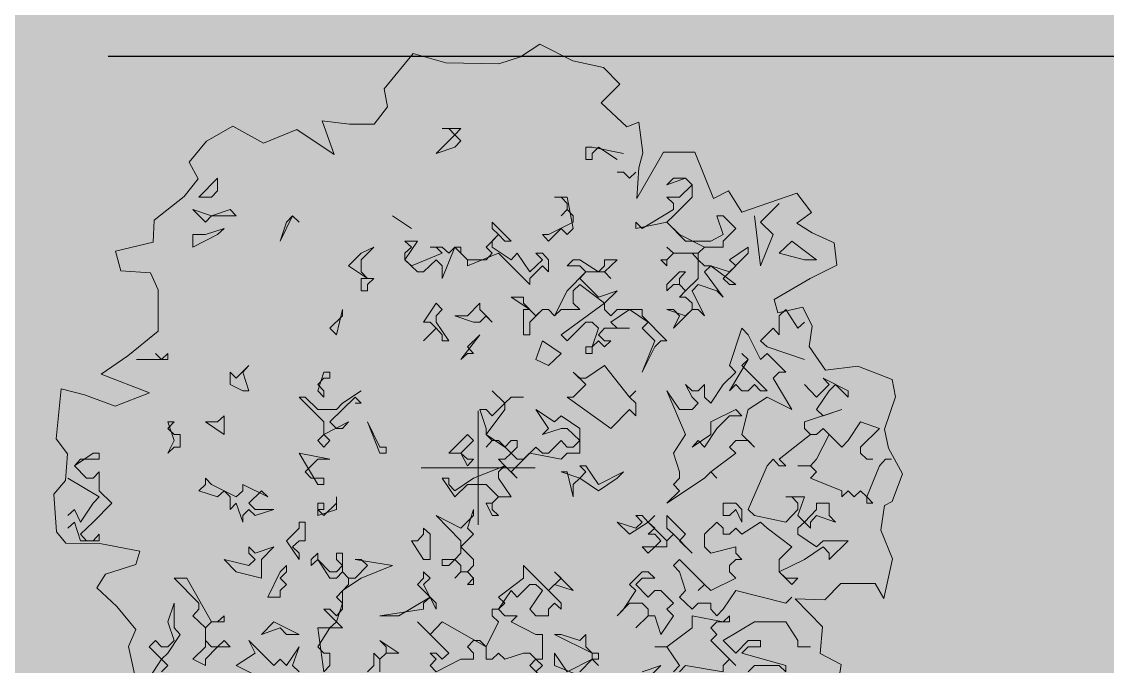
# Model space of a CAD drawing. Header units: millimetres. Extents: x 3866 to 35600, y -8896 to 9491.
# Drawn here: x 33085.051 to 33087.704, y -6654.666 to -6653.092 of the extents above; entities that cross this region are included whole.
import ezdxf

# ---------------------------------------------------------------- set-up
doc = ezdxf.new("R2010")
doc.units = ezdxf.units.MM
doc.linetypes.add('ACAD_ISO02W100', pattern=[15, 12, -3])
for name, color, linetype in [('благоустрый', 7, 'Continuous'), ('ВДМ', 7, 'Continuous'), ('КУЩІ', 108, 'Continuous')]:
    doc.layers.add(name, color=color, linetype=linetype)
doc.layers.add('Интерьер - Мебель_Ном_пера__4', color=7, linetype='Continuous', lineweight=20, true_color=0x029e21)

# ---------------------------------------------------------------- blocks, each defined once
blk = doc.blocks.new('Дерево лиственное 02 11_24')
at = {"layer": 'Интерьер - Мебель_Ном_пера__4', "linetype": 'Continuous'}
for p, q in [((792, 7677), (1152, 7917)), ((1152, 7917), (1771, 7603)), ((-1757, 7082), (-1218, 7742)), ((-1218, 7742), (-606, 7566)), ((-606, 7566), (385, 7545)), ((385, 7545), (792, 7677)), ((1771, 7603), (2344, 7476)), ((2344, 7476), (2648, 7169)), ((2648, 7169), (2296, 6819)), ((-1697, 6741), (-1757, 7082)), ((-1946, 6421), (-1697, 6741)), ((2296, 6819), (2782, 6373)), ((-5080, 6100), (-4587, 6385)), ((-4587, 6385), (-4012, 6065)), ((-4012, 6065), (-3393, 6317)), ((-3393, 6317), (-2694, 5851)), ((-2694, 5851), (-2918, 6485)), ((-2918, 6485), (-2409, 6421)), ((-2409, 6421), (-1946, 6421)), ((-322, 6337), (-672, 6337)), ((-672, 6337), (-550, 6337)), ((-550, 6337), (-436, 6223)), ((-436, 6223), (-322, 6337)), ((2782, 6373), (3004, 6456)), ((3004, 6456), (3075, 5887)), ((-5401, 5709), (-5080, 6100)), ((-436, 6223), (-786, 5873)), ((-322, 6109), (-436, 6223)), ((-436, 5987), (-322, 6109)), ((-786, 5873), (-436, 5987)), ((2128, 5987), (2014, 5987)), ((2014, 5987), (2014, 5759)), ((2714, 5873), (2128, 5987)), ((2128, 5873), (2250, 5987)), ((2250, 5987), (2600, 5759)), ((2968, 5032), (3467, 5899)), ((3075, 5887), (3004, 5602)), ((3467, 5899), (4052, 5899)), ((4052, 5899), (4398, 5034)), ((-5236, 5397), (-5401, 5709)), ((2014, 5759), (2128, 5759)), ((2128, 5759), (2128, 5873)), ((2714, 5523), (2600, 5523)), ((2828, 5409), (2714, 5523)), ((2950, 5523), (2828, 5409)), ((3004, 5602), (2968, 5032)), ((-5495, 5071), (-5236, 5397)), ((-4872, 5409), (-5222, 5059)), ((-4872, 5173), (-4872, 5409)), ((3650, 5409), (3528, 5287)), ((3528, 5287), (3878, 5409)), ((3878, 5409), (3650, 5409)), ((4000, 5287), (3764, 5059)), ((4000, 5287), (3878, 5409)), ((3878, 5409), (4000, 5287)), ((4000, 5059), (4000, 5287)), ((-4986, 5059), (-4872, 5173)), ((4398, 5034), (4678, 5174)), ((4678, 5174), (4931, 4775)), ((4931, 4775), (5958, 5130)), ((5958, 5130), (6229, 4771)), ((-6057, 4624), (-5495, 5071)), ((-5222, 5059), (-4986, 5059)), ((1664, 5059), (1428, 5059)), ((1428, 5059), (1550, 5059)), ((1550, 5059), (1664, 4937)), ((1778, 4473), (1664, 5059)), ((1664, 4937), (1664, 4823)), ((3764, 5059), (3528, 5059)), ((3528, 5059), (3650, 4937)), ((3650, 4709), (4000, 5059)), ((3650, 4937), (3650, 4823)), ((5278, 4587), (5628, 4937)), ((-4986, 4709), (-5336, 4823)), ((-5336, 4823), (-5100, 4587)), ((-5100, 4587), (-4986, 4709)), ((-4636, 4823), (-4986, 4709)), ((-4986, 4709), (-4522, 4709)), ((-4522, 4709), (-4636, 4823)), ((-3472, 4709), (-3700, 4237)), ((-3586, 4587), (-3472, 4709)), ((-3472, 4709), (-3350, 4587)), ((-3350, 4587), (-3472, 4709)), ((-1600, 4709), (-1250, 4473)), ((-1250, 4473), (-1600, 4709)), ((1664, 4823), (1550, 4709)), ((1550, 4709), (1664, 4823)), ((1664, 4823), (1778, 4709)), ((1778, 4709), (1778, 4587)), ((3650, 4823), (3064, 4473)), ((3528, 4587), (3650, 4709)), ((4578, 4709), (4464, 4709)), ((4464, 4709), (4578, 4359)), ((4814, 4473), (4578, 4709)), ((5164, 4709), (5278, 3773)), ((6229, 4771), (5960, 4569)), ((-6077, 4213), (-6057, 4624)), ((-4750, 4473), (-5100, 4359)), ((-4872, 4359), (-4750, 4473)), ((-3700, 4237), (-3586, 4587)), ((614, 4237), (264, 4587)), ((264, 4587), (264, 4473)), ((264, 4473), (378, 4359)), ((1778, 4587), (1314, 4359)), ((1314, 4237), (1550, 4473)), ((1550, 4473), (1664, 4359)), ((1664, 4359), (1778, 4473)), ((3064, 4473), (2950, 4587)), ((2950, 4587), (2950, 4473)), ((2950, 4473), (3528, 4587)), ((3878, 4237), (3528, 4587)), ((3528, 4587), (3764, 4359)), ((4578, 4237), (4814, 4473)), ((5514, 4359), (5278, 4587)), ((5960, 4569), (6245, 4391)), ((-5100, 4359), (-5336, 4359)), ((-5336, 4359), (-5336, 4123)), ((-5336, 4123), (-4872, 4359)), ((378, 4359), (150, 4123)), ((264, 4237), (378, 4359)), ((378, 4359), (500, 4237)), ((1314, 4359), (1200, 4359)), ((1200, 4359), (1314, 4237)), ((3764, 4359), (4228, 4123)), ((4578, 4359), (4350, 4237)), ((5278, 3773), (5514, 4359)), ((6245, 4391), (6657, 4204)), ((-6783, 4046), (-6077, 4213)), ((-2186, 3887), (-1950, 4123)), ((-1950, 4123), (-2186, 4009)), ((-1372, 3887), (-1136, 4237)), ((-1136, 4237), (-1372, 4237)), ((-1372, 4237), (-1250, 4123)), ((-1250, 4123), (-1372, 4009)), ((-672, 4123), (-900, 4123)), ((-900, 4123), (-786, 4123)), ((-786, 4123), (-672, 4009)), ((-550, 4009), (-672, 4123)), ((-672, 3537), (-436, 4123)), ((-436, 4123), (-550, 4009)), ((-322, 4123), (-436, 4123)), ((-436, 4123), (-200, 3887)), ((-322, 4009), (-322, 4123)), ((150, 4123), (264, 4009)), ((264, 4123), (264, 4237)), ((614, 3887), (264, 4123)), ((500, 4237), (614, 4237)), ((3650, 4009), (3528, 4123)), ((3528, 4123), (3650, 4009)), ((4350, 4237), (3878, 4237)), ((4114, 4009), (4228, 4123)), ((4228, 4123), (4114, 4009)), ((4228, 4123), (4578, 4123)), ((4578, 4123), (4578, 4237)), ((5050, 4123), (4700, 3887)), ((5050, 4009), (5050, 4123)), ((5864, 4237), (5628, 4009)), ((6328, 3887), (5864, 4237)), ((6657, 4204), (6708, 3786)), ((-6683, 3679), (-6783, 4046)), ((-2186, 4009), (-2422, 3773)), ((-2186, 3659), (-2186, 3887)), ((-1372, 4009), (-1372, 3887)), ((-1250, 3773), (-1372, 3887)), ((-1372, 3887), (-1136, 3659)), ((-672, 4009), (-1250, 3773)), ((-1022, 3659), (-786, 3887)), ((-786, 3887), (-672, 3773)), ((-200, 3887), (-322, 4009)), ((-200, 3773), (378, 4009)), ((150, 3887), (-200, 3887)), ((-200, 3887), (-200, 3773)), ((264, 4009), (150, 3887)), ((378, 4009), (964, 3423)), ((728, 4009), (614, 3887)), ((964, 3659), (728, 4009)), ((1200, 3887), (964, 3659)), ((1200, 4009), (1078, 4009)), ((1078, 4009), (1200, 3887)), ((1314, 3887), (1200, 4009)), ((1314, 3659), (1314, 3887)), ((1778, 3887), (1664, 3773)), ((1900, 3887), (1778, 3887)), ((2250, 3659), (1900, 3887)), ((2364, 3659), (2600, 3887)), ((2600, 3887), (2364, 3887)), ((2364, 3887), (2364, 3773)), ((3528, 3887), (3414, 3887)), ((3414, 3887), (3528, 3773)), ((3650, 4009), (3528, 3887)), ((3528, 3887), (3650, 4009)), ((3528, 3773), (3528, 3887)), ((4114, 4009), (3650, 4009)), ((3650, 4009), (4000, 4009)), ((4000, 4009), (4114, 3887)), ((4114, 3887), (4114, 4009)), ((4228, 3773), (4114, 3887)), ((4114, 3887), (4114, 3537)), ((4578, 3537), (5050, 4009)), ((4700, 3887), (4814, 3773)), ((5628, 4009), (6100, 3887)), ((6100, 3887), (6328, 3887)), ((-6127, 3643), (-6683, 3679)), ((-2422, 3773), (-2072, 3537)), ((-2072, 3537), (-2186, 3659)), ((-1136, 3659), (-1022, 3659)), ((-672, 3773), (-672, 3537)), ((964, 3537), (1200, 3773)), ((1200, 3773), (1314, 3659)), ((1664, 3773), (1900, 3773)), ((2014, 3659), (1664, 3309)), ((1900, 3773), (2014, 3659)), ((1900, 3537), (2014, 3659)), ((2014, 3659), (2364, 3659)), ((2364, 3773), (2250, 3659)), ((2364, 3659), (2478, 3537)), ((2478, 3537), (2364, 3659)), ((3764, 3659), (3528, 3423)), ((3764, 3537), (3878, 3659)), ((3878, 3659), (3764, 3659)), ((4228, 3659), (4350, 3773)), ((4350, 3773), (4228, 3773)), ((4578, 3187), (4228, 3659)), ((4350, 3773), (4814, 3423)), ((4700, 3659), (4350, 3773)), ((4814, 3773), (4700, 3659)), ((6708, 3786), (6209, 3536)), ((-5986, 3323), (-6127, 3643)), ((-2072, 3537), (-2186, 3537)), ((-2186, 3537), (-2186, 3309)), ((-1950, 3537), (-2072, 3537)), ((-2072, 3423), (-1950, 3537)), ((964, 3423), (964, 3537)), ((2250, 3187), (1900, 3537)), ((3764, 3423), (3764, 3537)), ((4114, 3537), (3878, 3309)), ((4700, 3423), (4578, 3537)), ((6209, 3536), (5533, 3144)), ((-5986, 2553), (-5986, 3323)), ((-2186, 3309), (-2072, 3309)), ((-2072, 3309), (-2072, 3423)), ((1664, 3309), (1428, 2837)), ((1778, 3309), (1900, 3423)), ((1778, 3073), (1778, 3309)), ((1900, 3423), (2364, 3073)), ((2600, 3309), (2250, 3187)), ((2364, 3073), (2600, 3309)), ((3528, 3423), (3528, 3309)), ((3528, 3309), (3650, 3423)), ((3650, 3423), (3764, 3423)), ((3878, 3309), (3764, 3423)), ((3764, 3423), (3878, 3309)), ((3878, 3309), (3764, 3187)), ((4000, 3309), (4114, 3423)), ((4228, 2837), (4000, 3309)), ((4114, 3423), (4464, 3309)), ((4464, 3309), (4578, 3187)), ((4814, 3423), (4700, 3423)), ((-786, 3073), (-1022, 2723)), ((-672, 2959), (-786, 3073)), ((28, 3073), (-200, 2837)), ((28, 2959), (28, 3073)), ((850, 3187), (614, 3187)), ((614, 3187), (964, 2959)), ((850, 3073), (850, 3187)), ((1078, 2837), (850, 3073)), ((2364, 3073), (1550, 2487)), ((1900, 2959), (1778, 3073)), ((2364, 2959), (2364, 3073)), ((3764, 3187), (3878, 3187)), ((3878, 3187), (4000, 3073)), ((4000, 3073), (4000, 2959)), ((5533, 3144), (5604, 2895)), ((-2650, 2487), (-2536, 2959)), ((-2536, 2959), (-2536, 2837)), ((-786, 2837), (-672, 2959)), ((264, 2723), (28, 2959)), ((964, 2959), (850, 2959)), ((850, 2959), (850, 2487)), ((964, 2723), (1200, 2959)), ((1200, 2959), (1078, 2837)), ((1314, 2959), (1200, 2959)), ((1200, 2959), (1314, 2959)), ((1428, 2837), (1314, 2959)), ((1314, 2959), (1428, 2837)), ((1428, 2837), (1550, 2959)), ((1550, 2959), (1900, 2959)), ((2478, 2837), (2364, 2959)), ((2600, 2959), (2478, 2837)), ((2478, 2723), (2828, 2959)), ((3064, 2959), (2600, 2959)), ((2828, 2959), (3178, 2723)), ((3064, 2837), (3064, 2959)), ((3878, 2837), (3528, 2959)), ((3528, 2959), (3650, 2959)), ((3650, 2959), (3764, 2837)), ((3650, 2609), (4000, 2959)), ((4000, 2959), (3878, 2837)), ((4000, 2959), (4114, 2959)), ((4114, 2959), (4228, 2837)), ((5604, 2895), (6067, 3002)), ((5628, 2837), (5750, 2959)), ((5750, 2959), (5978, 2609)), ((6067, 3002), (6245, 2646)), ((-2536, 2837), (-2772, 2609)), ((-1022, 2723), (-900, 2723)), ((-900, 2723), (-786, 2609)), ((-786, 2723), (-786, 2837)), ((-550, 2373), (-786, 2723)), ((-200, 2837), (-436, 2837)), ((-436, 2837), (-86, 2723)), ((-86, 2723), (28, 2723)), ((28, 2723), (150, 2837)), ((150, 2837), (264, 2723)), ((964, 2487), (964, 2723)), ((1664, 2373), (2014, 2723)), ((2014, 2723), (2128, 2723)), ((2128, 2723), (2250, 2609)), ((2600, 2609), (2478, 2723)), ((3528, 2373), (3064, 2837)), ((3178, 2723), (3064, 2609)), ((3764, 2837), (3650, 2609)), ((5628, 2487), (5628, 2837)), ((5978, 2609), (6100, 2723)), ((6245, 2646), (6185, 2264)), ((-6548, 2093), (-5986, 2553)), ((-2772, 2609), (-2650, 2487)), ((-786, 2609), (-1022, 2373)), ((-1022, 2373), (-786, 2609)), ((-786, 2609), (-672, 2487)), ((-672, 2487), (-672, 2373)), ((28, 2487), (-322, 2023)), ((-200, 2259), (28, 2487)), ((850, 2487), (964, 2487)), ((1550, 2487), (1664, 2373)), ((2250, 2609), (2128, 2259)), ((2250, 2487), (2364, 2609)), ((2364, 2373), (2250, 2487)), ((2364, 2609), (2828, 2609)), ((2828, 2609), (2600, 2609)), ((3064, 2609), (3300, 2373)), ((4928, 2609), (4700, 1909)), ((5050, 2487), (4928, 2609)), ((5278, 2023), (5050, 2487)), ((5278, 2373), (5514, 2609)), ((5514, 2609), (5628, 2487)), ((-672, 2373), (-550, 2373)), ((-86, 2137), (-200, 2259)), ((1200, 2373), (1078, 2023)), ((1550, 2137), (1200, 2373)), ((2128, 2259), (2014, 2259)), ((2014, 2259), (2014, 2137)), ((2128, 2259), (2250, 2373)), ((2128, 2137), (2128, 2259)), ((2250, 2373), (2364, 2259)), ((2364, 2259), (2478, 2373)), ((2478, 2373), (2364, 2373)), ((3300, 2373), (3064, 1787)), ((3064, 1787), (3300, 2259)), ((3300, 2259), (3414, 2373)), ((3414, 2373), (3528, 2373)), ((5400, 2259), (5278, 2373)), ((6100, 2023), (5400, 2259)), ((6185, 2264), (6494, 1827)), ((-7049, 1748), (-6548, 2093)), ((-5922, 2023), (-6036, 2137)), ((-5800, 2137), (-5922, 2023)), ((-5800, 2023), (-5800, 2137)), ((-322, 2023), (-200, 2137)), ((-200, 2137), (-86, 2137)), ((1314, 1909), (1550, 2137)), ((2014, 2137), (2128, 2137)), ((5050, 2023), (4928, 2137)), ((4928, 2137), (5050, 2023)), ((5400, 2137), (5278, 2023)), ((5750, 1787), (5400, 2137)), ((-6386, 2023), (-5800, 2023)), ((-4286, 1909), (-4522, 1673)), ((-4400, 1787), (-4286, 1909)), ((1078, 2023), (1314, 1909)), ((2364, 1909), (2014, 1673)), ((2828, 1323), (2364, 1909)), ((5050, 2023), (4700, 1437)), ((4700, 1909), (4814, 1787)), ((4928, 1909), (5050, 2023)), ((5400, 1437), (4928, 1909)), ((6494, 1827), (7100, 1898)), ((7100, 1898), (7741, 1649)), ((-6148, 1399), (-7049, 1748)), ((-4522, 1673), (-4636, 1787)), ((-4636, 1787), (-4636, 1559)), ((-4286, 1437), (-4400, 1787)), ((-2886, 1787), (-3000, 1437)), ((-3000, 1559), (-2886, 1673)), ((-2772, 1787), (-2886, 1787)), ((-2886, 1673), (-2772, 1673)), ((-2772, 1673), (-2772, 1787)), ((1900, 1673), (1778, 1787)), ((1778, 1787), (2014, 1559)), ((2014, 1673), (1900, 1673)), ((4814, 1787), (4578, 1559)), ((5514, 1673), (5628, 1787)), ((5864, 1087), (5514, 1673)), ((5628, 1787), (5750, 1787)), ((6914, 1437), (6450, 1673)), ((6450, 1673), (6564, 1559)), ((7741, 1649), (7800, 1326)), ((-7891, 544), (-7797, 1476)), ((-7797, 1476), (-7359, 1364)), ((-4636, 1559), (-4400, 1437)), ((-4400, 1437), (-4286, 1437)), ((-2886, 1437), (-3000, 1559)), ((-3000, 1437), (-2886, 1323)), ((-2886, 1323), (-2886, 1437)), ((-2186, 1437), (-2536, 1209)), ((500, 1209), (264, 1437)), ((264, 1437), (500, 1209)), ((2014, 1559), (1778, 1323)), ((2828, 1323), (2950, 1437)), ((2950, 1437), (2828, 1323)), ((3764, 1087), (3528, 1437)), ((3528, 1437), (3878, 623)), ((4000, 1437), (3878, 1559)), ((3878, 1559), (4000, 1323)), ((4114, 1437), (4000, 1437)), ((4228, 1559), (4114, 1437)), ((4228, 1323), (4228, 1559)), ((4578, 1559), (4350, 1209)), ((4700, 1437), (4814, 1559)), ((4814, 1559), (4928, 1437)), ((4928, 1437), (5050, 1437)), ((5050, 1437), (5164, 1559)), ((5164, 1559), (5278, 1437)), ((5278, 1437), (5400, 1437)), ((6328, 1323), (6100, 1559)), ((6564, 1559), (6328, 1323)), ((6328, 1087), (6564, 1437)), ((6564, 1437), (6678, 1559)), ((6678, 1559), (6914, 1323)), ((6914, 1323), (6914, 1437)), ((-7359, 1364), (-6789, 1150)), ((-6789, 1150), (-6148, 1399)), ((-3236, 1323), (-3350, 1323)), ((-3350, 1323), (-2886, 859)), ((-3000, 1087), (-3236, 1323)), ((-2772, 859), (-2300, 1323)), ((-2300, 1323), (-2186, 1209)), ((500, 1209), (614, 1323)), ((614, 1323), (500, 1209)), ((614, 1323), (850, 1323)), ((850, 1323), (614, 1323)), ((1778, 1323), (1664, 1323)), ((1664, 1323), (2478, 737)), ((2950, 1209), (2828, 1323)), ((4000, 1323), (4114, 1209)), ((4350, 1209), (4228, 1323)), ((5050, 1087), (5400, 1323)), ((5400, 1323), (5864, 1087)), ((7800, 1326), (7598, 723)), ((-2650, 1087), (-3000, 1087)), ((-2536, 1209), (-2650, 1087)), ((-2186, 1209), (-2300, 1209)), ((0, 0), (0, 1067)), ((150, 1087), (28, 1087)), ((28, 1087), (150, 737)), ((150, 623), (500, 1087)), ((264, 973), (150, 1087)), ((500, 1209), (264, 973)), ((500, 1087), (500, 1209)), ((1428, 859), (1078, 1087)), ((1078, 1087), (1314, 737)), ((2478, 737), (2828, 1087)), ((2828, 1087), (2950, 973)), ((2950, 973), (2950, 1209)), ((4000, 1087), (3764, 1087)), ((4114, 1209), (4000, 1087)), ((4814, 1087), (4350, 859)), ((4928, 973), (4814, 1087)), ((4928, 623), (5050, 1087)), ((6100, 859), (6800, 1087)), ((6450, 973), (6328, 1087)), ((6800, 1087), (6450, 973)), ((-5800, 737), (-5686, 859)), ((-5686, 859), (-5800, 859)), ((-5800, 859), (-5686, 509)), ((-4872, 859), (-5100, 859)), ((-5100, 859), (-4750, 623)), ((-4750, 973), (-4872, 859)), ((-4750, 623), (-4750, 973)), ((-2886, 623), (-2422, 859)), ((-2886, 859), (-2886, 623)), ((-2650, 737), (-2772, 859)), ((-2422, 859), (-2536, 737)), ((-1836, 387), (-2072, 859)), ((-2072, 859), (-1836, 273)), ((1550, 973), (1428, 859)), ((1900, 737), (1550, 973)), ((4350, 859), (4350, 623)), ((4464, 737), (4700, 973)), ((4700, 973), (4928, 973)), ((6100, 737), (6100, 859)), ((7150, 859), (6914, 509)), ((7500, 737), (7150, 859)), ((-5686, 623), (-5800, 737)), ((-5572, 623), (-5686, 623)), ((-5572, 387), (-5572, 623)), ((-2886, 623), (-3000, 509)), ((-2772, 509), (-2886, 623)), ((-2536, 737), (-2650, 737)), ((-200, 623), (-550, 273)), ((-86, 509), (-200, 623)), ((150, 737), (150, 623)), ((500, 387), (150, 623)), ((150, 623), (264, 509)), ((1314, 737), (1200, 623)), ((1200, 623), (1550, 737)), ((1550, 737), (1664, 737)), ((1664, 737), (1900, 509)), ((1900, 273), (1900, 737)), ((3878, 623), (3650, 273)), ((4350, 623), (4000, 387)), ((4228, 387), (4464, 737)), ((5164, 387), (4928, 623)), ((5628, 159), (6214, 623)), ((6214, 623), (6100, 737)), ((6214, 623), (6328, 623)), ((6328, 623), (6214, 623)), ((6328, 623), (6450, 737)), ((6450, 737), (6328, 623)), ((6564, 623), (6328, 159)), ((6450, 737), (6564, 623)), ((6800, 387), (6450, 737)), ((7150, 387), (7500, 737)), ((7598, 723), (7669, 367)), ((-7680, 260), (-7891, 544)), ((-5686, 509), (-5800, 273)), ((-3000, 509), (-2886, 387)), ((-2886, 387), (-2772, 509)), ((-322, 273), (-86, 509)), ((264, 509), (150, 387)), ((150, 387), (264, 509)), ((264, 509), (378, 509)), ((378, 509), (614, 273)), ((614, 509), (500, 387)), ((728, 509), (614, 509)), ((728, 387), (728, 509)), ((1550, 509), (1314, 273)), ((1664, 387), (1550, 509)), ((1900, 509), (1778, 387)), ((4000, 387), (4114, 509)), ((4114, 509), (4228, 387)), ((4700, 387), (4814, 509)), ((4814, 509), (5050, 509)), ((5050, 509), (5164, 387)), ((6914, 509), (6800, 387)), ((-7715, -239), (-7680, 260)), ((-7200, 273), (-7550, 37)), ((-7086, 273), (-7200, 273)), ((-7086, 159), (-7086, 273)), ((-5800, 273), (-5686, 387)), ((-5686, 387), (-5572, 387)), ((-2772, 159), (-3350, 273)), ((-3350, 273), (-3000, -313)), ((-1722, 387), (-1836, 387)), ((-1836, 273), (-1722, 273)), ((-1722, 273), (-1722, 387)), ((-550, 273), (-322, 273)), ((-200, 159), (-322, 273)), ((-322, 273), (-200, 37)), ((614, 273), (500, 159)), ((614, 273), (728, 387)), ((614, -77), (964, 273)), ((728, 159), (614, 273)), ((1078, 387), (850, 159)), ((964, 273), (1550, 159)), ((1200, 273), (1078, 387)), ((1314, 273), (1200, 273)), ((1550, 159), (1664, 273)), ((1778, 387), (1664, 387)), ((1664, 273), (1900, 273)), ((3650, 273), (3764, -77)), ((4350, -77), (4814, 273)), ((4814, 273), (4700, 387)), ((7150, 273), (7150, 387)), ((7264, 159), (7150, 273)), ((7669, 367), (7931, -110)), ((-7550, 37), (-7436, 159)), ((-7322, -191), (-7550, 37)), ((-7436, 159), (-7086, 159)), ((-3236, -77), (-3000, 159)), ((-3000, 159), (-2772, 159)), ((0, 0), (-1067, 0)), ((-200, 37), (-86, 159)), ((-86, 159), (-200, 159)), ((500, 37), (-86, -191)), ((0, 0), (1067, 0)), ((0, 0), (0, -1067)), ((500, 159), (378, 159)), ((378, 159), (500, 37)), ((378, -77), (500, 37)), ((500, 37), (728, -191)), ((850, 159), (728, 159)), ((2014, 37), (1900, 37)), ((1900, 37), (2014, -77)), ((2250, -313), (2014, 37)), ((5050, -777), (5400, 37)), ((5400, 37), (5514, 159)), ((5514, 159), (5628, 37)), ((5750, 37), (5628, 159)), ((5628, 37), (5750, 37)), ((6214, 37), (5978, 37)), ((5978, 37), (6214, 37)), ((6328, 159), (6214, 37)), ((6214, 37), (6328, -77)), ((7378, 159), (7264, 159)), ((7264, -541), (7500, 37)), ((7500, 37), (7614, 159)), ((7614, 159), (7728, 159)), ((-7086, -541), (-7672, -191)), ((-7200, -191), (-7322, -191)), ((-7086, -77), (-7200, -191)), ((-7086, -427), (-7086, -77)), ((-4986, -313), (-5100, -191)), ((-5100, -191), (-5100, -313)), ((-3122, -191), (-3236, -77)), ((-3000, -191), (-3122, -191)), ((-2886, -191), (-3000, -191)), ((-2886, -313), (-2886, -191)), ((-550, -191), (-672, -191)), ((-672, -191), (-436, -541)), ((-550, -313), (-550, -191)), ((-86, -191), (-436, -427)), ((378, -191), (378, -77)), ((614, -541), (378, -191)), ((728, -191), (614, -77)), ((1900, -191), (1550, -77)), ((1550, -77), (1664, -77)), ((1664, -77), (1778, -541)), ((1778, -313), (1900, -191)), ((2014, -77), (1900, -191)), ((1900, -191), (2250, -427)), ((2714, -77), (2250, -313)), ((2250, -427), (2600, -191)), ((2600, -191), (2714, -77)), ((3528, -663), (4228, -191)), ((3764, -191), (3650, -313)), ((3764, -77), (3764, -191)), ((4228, -191), (4350, -77)), ((4350, -77), (4464, -191)), ((4464, -191), (4350, -77)), ((6328, -77), (6214, -191)), ((6214, -191), (6800, -427)), ((7931, -110), (7741, -630)), ((-7931, -493), (-7715, -239)), ((-5100, -313), (-5222, -427)), ((-4522, -541), (-4986, -313)), ((-3936, -541), (-4400, -313)), ((-4400, -313), (-4400, -427)), ((-3000, -313), (-2886, -313)), ((-436, -427), (-550, -313)), ((-436, -541), (-200, -313)), ((-200, -313), (150, -313)), ((150, -313), (378, -541)), ((1778, -541), (1778, -313)), ((3650, -313), (3764, -427)), ((-7882, -1196), (-7931, -493)), ((-7200, -663), (-7086, -541)), ((-6850, -663), (-7086, -427)), ((-5222, -427), (-4872, -541)), ((-4872, -541), (-4750, -427)), ((-4750, -427), (-4636, -541)), ((-4636, -541), (-4636, -777)), ((-4400, -427), (-4522, -541)), ((-4286, -663), (-4050, -427)), ((-4050, -427), (-3936, -541)), ((-2650, -541), (-2650, -663)), ((-2650, -777), (-2650, -541)), ((264, -663), (378, -541)), ((378, -541), (264, -663)), ((378, -541), (614, -541)), ((3764, -427), (3528, -663)), ((6100, -541), (5750, -541)), ((5750, -541), (5864, -541)), ((5864, -541), (5978, -663)), ((5978, -891), (6100, -541)), ((6800, -427), (6800, -541)), ((6800, -541), (6914, -427)), ((6914, -427), (7028, -541)), ((7028, -541), (7150, -427)), ((7150, -427), (7264, -541)), ((7264, -541), (7264, -663)), ((7378, -663), (7264, -541)), ((-7672, -891), (-7550, -777)), ((-7550, -777), (-7436, -1013)), ((-7436, -1013), (-7200, -663)), ((-7200, -1013), (-6850, -663)), ((-4636, -777), (-4522, -663)), ((-4522, -663), (-4400, -1013)), ((-4400, -891), (-4286, -777)), ((-4172, -777), (-4286, -663)), ((-4286, -777), (-4172, -891)), ((-4172, -891), (-3822, -777)), ((-3822, -777), (-4172, -777)), ((-2886, -663), (-3000, -663)), ((-3000, -663), (-3000, -891)), ((-2886, -891), (-3000, -777)), ((-3000, -777), (-2886, -777)), ((-3000, -891), (-2650, -777)), ((-2650, -663), (-2886, -891)), ((-2886, -777), (-2886, -663)), ((-200, -1127), (-86, -777)), ((-86, -777), (-86, -891)), ((264, -663), (150, -663)), ((150, -663), (264, -891)), ((264, -777), (264, -663)), ((378, -891), (264, -777)), ((4814, -663), (4578, -663)), ((4578, -663), (4578, -891)), ((4700, -891), (4814, -777)), ((4928, -777), (4814, -663)), ((4814, -777), (4928, -1013)), ((4928, -1013), (4928, -777)), ((5164, -891), (5050, -777)), ((5978, -777), (5750, -1013)), ((5978, -663), (5978, -777)), ((6328, -777), (6100, -1013)), ((6564, -663), (6328, -663)), ((6328, -663), (6328, -777)), ((6564, -891), (6564, -663)), ((7264, -663), (7378, -663)), ((7598, -702), (7527, -1165)), ((7741, -630), (7598, -702)), ((-7672, -1127), (-7550, -1013)), ((-7550, -1013), (-7436, -1363)), ((-7436, -1241), (-7200, -1013)), ((-4400, -1013), (-4400, -891)), ((-3236, -1013), (-3350, -1013)), ((-3350, -1013), (-3350, -1127)), ((-3236, -1363), (-3236, -1013)), ((-322, -1127), (-786, -891)), ((-786, -891), (-322, -1363)), ((-86, -891), (-322, -1127)), ((264, -891), (378, -891)), ((2950, -1127), (2600, -1013)), ((2600, -1013), (2828, -1241)), ((2828, -1241), (3178, -1013)), ((3064, -891), (2950, -891)), ((2950, -891), (3064, -1013)), ((3064, -1013), (2950, -1127)), ((3178, -1013), (3064, -891)), ((3178, -1013), (3300, -891)), ((3300, -891), (3178, -1013)), ((3528, -1363), (3178, -1013)), ((3178, -1013), (3300, -1127)), ((3878, -1241), (3528, -891)), ((3528, -891), (3528, -1127)), ((4228, -1241), (4464, -1013)), ((4464, -1013), (4578, -1127)), ((4578, -891), (4700, -891)), ((4928, -1241), (5278, -1013)), ((5750, -1013), (5164, -891)), ((5278, -1013), (5400, -1127)), ((6100, -1013), (5978, -891)), ((5978, -1127), (6100, -1013)), ((6100, -1013), (6214, -1127)), ((6214, -1013), (6328, -891)), ((6214, -1127), (6214, -1013)), ((6328, -891), (6678, -1013)), ((6678, -1013), (6564, -891)), ((-7707, -1407), (-7882, -1196)), ((-3350, -1127), (-3586, -1363)), ((-900, -1241), (-1022, -1127)), ((-1022, -1127), (-1022, -1241)), ((-86, -1241), (-200, -1127)), ((3300, -1127), (3178, -1241)), ((3528, -1127), (3650, -1241)), ((4578, -1127), (4578, -1241)), ((4700, -1241), (4814, -1127)), ((4814, -1127), (4928, -1241)), ((5400, -1127), (5864, -1477)), ((5978, -1241), (5978, -1127)), ((7527, -1165), (7746, -1700)), ((-7074, -1414), (-7707, -1407)), ((-7322, -1363), (-7436, -1241)), ((-7436, -1363), (-7086, -1363)), ((-7200, -1363), (-7322, -1363)), ((-7086, -1241), (-7200, -1363)), ((-7086, -1363), (-7086, -1241)), ((-6326, -1556), (-7074, -1414)), ((-3586, -1363), (-3350, -1713)), ((-3472, -1477), (-3350, -1363)), ((-3350, -1363), (-3236, -1363)), ((-1136, -1363), (-1250, -1363)), ((-1250, -1363), (-1022, -1713)), ((-1022, -1241), (-1136, -1363)), ((-900, -1713), (-900, -1241)), ((-322, -1477), (-86, -1241)), ((-322, -1363), (-322, -1591)), ((3178, -1241), (3300, -1241)), ((3300, -1241), (3414, -1363)), ((3414, -1363), (3300, -1477)), ((3528, -1363), (3650, -1241)), ((3650, -1241), (3528, -1363)), ((3528, -1477), (3528, -1363)), ((3650, -1241), (4000, -1591)), ((3764, -1363), (3878, -1241)), ((4000, -1591), (3764, -1363)), ((4228, -1477), (4228, -1241)), ((4578, -1241), (4700, -1241)), ((6328, -1477), (5978, -1241)), ((6450, -1363), (6328, -1477)), ((6914, -1363), (6450, -1363)), ((6564, -1713), (6914, -1363)), ((-6398, -1806), (-6326, -1556)), ((-4172, -1591), (-4286, -1477)), ((-4286, -1477), (-4286, -1591)), ((-4286, -1591), (-4172, -1713)), ((-3822, -1477), (-4172, -1591)), ((-4050, -1713), (-3822, -1477)), ((-3350, -1591), (-3472, -1477)), ((-3350, -1713), (-3350, -1591)), ((-3000, -1591), (-3122, -1713)), ((-3000, -1713), (-3000, -1591)), ((-2536, -1591), (-2650, -1591)), ((-2650, -1591), (-2650, -1713)), ((-2536, -1941), (-2536, -1591)), ((-322, -1591), (-436, -1713)), ((-86, -1713), (-322, -1477)), ((3300, -1477), (3064, -1477)), ((3064, -1477), (3178, -1591)), ((3178, -1591), (3300, -1477)), ((3300, -1477), (3528, -1477)), ((4350, -1591), (4228, -1477)), ((4814, -1477), (4350, -1591)), ((4814, -1591), (4814, -1477)), ((4928, -1713), (4814, -1591)), ((5864, -1477), (5628, -1713)), ((6100, -1713), (6450, -1477)), ((6450, -1477), (6564, -1591)), ((6564, -1591), (6564, -1713)), ((-6968, -1984), (-6398, -1806)), ((-4286, -1827), (-4750, -1713)), ((-4750, -1713), (-4522, -1941)), ((-4172, -1713), (-4286, -1827)), ((-4050, -2063), (-4050, -1713)), ((-3122, -1713), (-3122, -1827)), ((-3122, -1827), (-3000, -1713)), ((-2772, -1941), (-3000, -1713)), ((-3000, -1713), (-2772, -2063)), ((-2650, -1713), (-2536, -1827)), ((-1600, -1827), (-2300, -1713)), ((-2300, -1713), (-2186, -1713)), ((-2186, -1713), (-2072, -1827)), ((-1022, -1713), (-900, -1713)), ((-436, -1713), (-672, -1713)), ((-672, -1713), (-672, -1827)), ((-550, -1827), (-436, -1713)), ((-436, -1713), (-322, -1827)), ((-86, -1827), (-86, -1713)), ((3650, -1827), (3764, -1713)), ((3764, -1713), (4228, -2177)), ((4700, -1827), (4814, -1713)), ((4814, -1713), (4928, -1713)), ((5628, -1713), (5628, -1941)), ((5628, -1941), (6100, -1713)), ((7746, -1700), (7581, -2439)), ((-7127, -2240), (-6968, -1984)), ((-4522, -1941), (-4050, -2063)), ((-3700, -1941), (-3936, -2413)), ((-3586, -1827), (-3700, -1941)), ((-3700, -2063), (-3586, -1941)), ((-3586, -1941), (-3586, -1827)), ((-2650, -1941), (-2772, -1941)), ((-2536, -1827), (-2650, -1941)), ((-2650, -2063), (-2536, -1941)), ((-2422, -2063), (-2536, -1941)), ((-2536, -1941), (-2422, -2063)), ((-2072, -1827), (-2300, -2063)), ((-2186, -2063), (-1600, -1827)), ((-900, -2063), (-1022, -1941)), ((-1022, -1941), (-1022, -2063)), ((-672, -1827), (-550, -1827)), ((-322, -1941), (-436, -2063)), ((-436, -2063), (-322, -1941)), ((-322, -1827), (-322, -1941)), ((-322, -1941), (-200, -1941)), ((-200, -1941), (-86, -1827)), ((-86, -2063), (-200, -1941)), ((-200, -1941), (-86, -2063)), ((964, -1941), (850, -1827)), ((850, -1827), (850, -2063)), ((1314, -2291), (964, -1941)), ((1778, -2291), (1428, -1941)), ((1428, -1941), (1550, -2063)), ((3064, -1941), (2828, -2177)), ((3178, -1941), (3064, -1941)), ((3300, -2063), (3178, -1941)), ((3764, -1941), (3650, -1827)), ((3878, -2291), (3764, -1941)), ((4700, -1941), (4700, -1827)), ((4814, -2063), (4700, -1941)), ((5628, -1941), (5864, -2177)), ((5750, -2063), (5628, -1941)), ((-5450, -2063), (-5686, -2063)), ((-5686, -2063), (-5222, -2527)), ((-4986, -2877), (-5450, -2063)), ((-3586, -2177), (-3700, -2063)), ((-3700, -2291), (-3586, -2177)), ((-2772, -2063), (-2650, -2063)), ((-2422, -2177), (-2650, -2413)), ((-2536, -2291), (-2186, -2063)), ((-2300, -2063), (-2422, -2063)), ((-2422, -2063), (-2422, -2177)), ((-1022, -2063), (-1136, -2177)), ((-1136, -2177), (-900, -2413)), ((-1022, -2177), (-900, -2063)), ((-786, -2641), (-1022, -2177)), ((-86, -2063), (-200, -2177)), ((-200, -2177), (-86, -2177)), ((-86, -2177), (-86, -2063)), ((850, -2063), (378, -2413)), ((728, -2413), (964, -2177)), ((964, -2177), (1078, -2177)), ((1078, -2177), (1200, -2291)), ((1550, -2063), (1314, -2291)), ((1314, -2291), (1428, -2177)), ((1428, -2177), (1778, -2291)), ((2828, -2177), (2950, -2291)), ((2950, -2177), (3064, -2063)), ((3178, -2413), (2950, -2177)), ((3064, -2063), (3300, -2063)), ((4228, -2177), (4114, -2291)), ((4114, -2291), (4228, -2177)), ((4228, -2177), (4350, -2291)), ((4350, -2291), (4814, -2063)), ((5978, -2063), (5750, -2063)), ((5864, -2177), (5978, -2063)), ((6779, -2162), (6478, -2466)), ((7420, -2162), (6779, -2162)), ((7581, -2439), (7420, -2162)), ((-6754, -2589), (-7127, -2240)), ((-3936, -2413), (-3700, -2413)), ((-3700, -2413), (-3700, -2291)), ((-2650, -2413), (-2536, -2527)), ((-2536, -2527), (-2536, -2291)), ((-900, -2413), (-1486, -2763)), ((-1022, -2527), (-900, -2413)), ((-900, -2413), (-786, -2527)), ((378, -2641), (614, -2291)), ((378, -2413), (500, -2527)), ((614, -2291), (728, -2413)), ((1200, -2291), (964, -2641)), ((1550, -2527), (1314, -2291)), ((2950, -2291), (2714, -2641)), ((3300, -2291), (3178, -2413)), ((3414, -2291), (3300, -2291)), ((3650, -2527), (3414, -2291)), ((3764, -2413), (3878, -2291)), ((4000, -2641), (3764, -2413)), ((4814, -2291), (4578, -2641)), ((5750, -2527), (4814, -2291)), ((5864, -2413), (5750, -2527)), ((-6398, -3017), (-6754, -2589)), ((-5686, -2527), (-5800, -2877)), ((-5686, -2991), (-5686, -2527)), ((-5222, -2527), (-5222, -2641)), ((-2650, -2877), (-2536, -2527)), ((-2536, -2527), (-2536, -2641)), ((-1022, -2641), (-1022, -2527)), ((-786, -2527), (-786, -2641)), ((500, -2527), (378, -2641)), ((1314, -2641), (1428, -2527)), ((1428, -2527), (1550, -2641)), ((1550, -2641), (1550, -2527)), ((2600, -2763), (2828, -2527)), ((2828, -2527), (3064, -2527)), ((3064, -2527), (3178, -2641)), ((3528, -2641), (3650, -2527)), ((4114, -2527), (4000, -2641)), ((4350, -2527), (4114, -2527)), ((4350, -2641), (4350, -2527)), ((6478, -2466), (5924, -2447)), ((5924, -2447), (6436, -2968)), ((-5222, -2641), (-5336, -2763)), ((-5336, -2763), (-5100, -2991)), ((-4750, -2763), (-4872, -2877)), ((-4750, -2877), (-4750, -2763)), ((-2772, -2641), (-2886, -2641)), ((-2886, -2641), (-2650, -2877)), ((-2650, -2763), (-2772, -2641)), ((-2536, -2641), (-2650, -2763)), ((-1836, -2763), (-1022, -2641)), ((-1486, -2763), (-1836, -2763)), ((378, -2641), (264, -2641)), ((264, -2641), (264, -2763)), ((264, -2763), (378, -2877)), ((500, -2763), (378, -2641)), ((728, -2763), (500, -2763)), ((614, -2877), (728, -2763)), ((964, -2641), (1078, -2763)), ((1078, -2763), (1314, -2763)), ((1314, -2763), (1314, -2641)), ((2714, -2641), (2600, -2763)), ((3178, -2763), (2950, -2991)), ((2950, -2991), (3178, -2763)), ((3178, -2641), (3178, -2763)), ((3178, -2763), (3300, -2763)), ((3300, -2763), (3414, -3113)), ((3414, -3113), (3650, -2763)), ((3650, -2763), (3528, -2641)), ((4578, -2877), (4000, -2763)), ((4000, -2763), (4000, -2991)), ((4464, -2763), (4350, -2641)), ((4578, -2641), (4464, -2763)), ((4700, -2763), (4578, -2877)), ((4700, -2877), (4700, -2763)), ((-6540, -3337), (-6398, -3017)), ((-5800, -2877), (-5686, -3227)), ((-5572, -3113), (-5686, -2991)), ((-5100, -2991), (-4986, -2877)), ((-5100, -3227), (-5100, -2991)), ((-5100, -2991), (-5100, -3341)), ((-4986, -2877), (-4750, -2877)), ((-4872, -2877), (-4986, -2877)), ((-3822, -2877), (-4050, -3113)), ((-4050, -3113), (-3700, -2991)), ((-3350, -3113), (-3822, -2877)), ((-3700, -2991), (-3586, -3113)), ((-3000, -3341), (-2772, -2991)), ((-2772, -2991), (-3000, -2991)), ((-3000, -2991), (-2886, -3813)), ((-2650, -2877), (-2772, -2991)), ((-2772, -2991), (-2536, -2991)), ((-2536, -2991), (-2650, -2877)), ((-900, -3113), (-1136, -2877)), ((-1136, -2877), (-550, -3463)), ((-672, -2877), (-900, -3113)), ((150, -3341), (-672, -2877)), ((378, -2877), (150, -3341)), ((1078, -3113), (614, -2877)), ((4000, -2991), (3528, -3341)), ((4350, -2991), (4464, -2877)), ((4464, -3113), (4350, -2991)), ((4464, -2877), (4700, -2877)), ((4578, -3227), (5164, -2877)), ((5164, -2877), (5750, -2877)), ((5750, -2877), (5978, -3227)), ((6436, -2968), (6395, -3470)), ((-6036, -3227), (-6150, -3341)), ((-5922, -3341), (-6036, -3227)), ((-5800, -3463), (-5572, -3113)), ((-5686, -3227), (-5800, -3341)), ((-4986, -3341), (-5100, -3227)), ((-4750, -3227), (-4872, -3341)), ((-4636, -3341), (-4750, -3227)), ((-3822, -3691), (-4286, -3227)), ((-4286, -3227), (-4172, -3463)), ((-3586, -3113), (-3350, -3113)), ((-1486, -3463), (-1836, -3227)), ((-1836, -3227), (-1722, -3341)), ((-200, -3341), (-86, -3227)), ((-86, -3227), (28, -3227)), ((28, -3227), (150, -3341)), ((1200, -3113), (1078, -3113)), ((1200, -3577), (1200, -3113)), ((1550, -3113), (1428, -3113)), ((1428, -3113), (2128, -3463)), ((1900, -3227), (1550, -3113)), ((2014, -3113), (1900, -3227)), ((2014, -3341), (2014, -3113)), ((4350, -3227), (4464, -3113)), ((4814, -3691), (4350, -3227)), ((4814, -3463), (4578, -3227)), ((5050, -3227), (4814, -3463)), ((5278, -3227), (5050, -3227)), ((5278, -3341), (5278, -3227)), ((5978, -3227), (5978, -3341)), ((-6424, -3849), (-6540, -3337)), ((-6150, -3341), (-5922, -3577)), ((-5800, -3341), (-5922, -3341)), ((-5100, -3341), (-5336, -3577)), ((-5100, -3577), (-4872, -3341)), ((-4872, -3341), (-4986, -3341)), ((-4872, -3341), (-4636, -3341)), ((-3350, -3341), (-3586, -3691)), ((-3472, -3691), (-3350, -3341)), ((-2886, -3463), (-3000, -3341)), ((-1722, -3341), (-1722, -3463)), ((-86, -3463), (-200, -3341)), ((150, -3341), (150, -3577)), ((2128, -3463), (2014, -3341)), ((3528, -3341), (3300, -3341)), ((3300, -3341), (3528, -3341)), ((3528, -3341), (3764, -3691)), ((4928, -3463), (5050, -3341)), ((5050, -3341), (5278, -3341)), ((5978, -3341), (6214, -3341)), ((-5922, -3577), (-6150, -3927)), ((-5922, -3577), (-5800, -3463)), ((-5800, -3691), (-5922, -3577)), ((-5336, -3577), (-5100, -3691)), ((-5100, -3691), (-5100, -3577)), ((-4172, -3463), (-4522, -3691)), ((-3700, -3577), (-3822, -3691)), ((-3586, -3691), (-3700, -3577)), ((-2772, -3463), (-2886, -3463)), ((-2772, -3691), (-2772, -3463)), ((-1836, -3577), (-1950, -3463)), ((-1950, -3463), (-1950, -3691)), ((-1836, -3577), (-1722, -3463)), ((-1722, -3463), (-1836, -3577)), ((-1836, -3813), (-1836, -3577)), ((-1722, -3463), (-1486, -3463)), ((-786, -3463), (-900, -3463)), ((-900, -3463), (-786, -3577)), ((-786, -3577), (-900, -3691)), ((-672, -3577), (-786, -3463)), ((-786, -3813), (-322, -3577)), ((-550, -3463), (-672, -3577)), ((-322, -3577), (-86, -3577)), ((-86, -3577), (-86, -3463)), ((150, -3577), (264, -3577)), ((264, -3577), (378, -3463)), ((378, -3463), (500, -3577)), ((500, -3577), (850, -3463)), ((850, -3463), (964, -3463)), ((964, -3463), (1078, -3577)), ((1078, -3577), (964, -3691)), ((1200, -3691), (1078, -3577)), ((1078, -3577), (1200, -3577)), ((1664, -3813), (1428, -3463)), ((1428, -3463), (1428, -3691)), ((2128, -3577), (1664, -3813)), ((1900, -3813), (2128, -3577)), ((2250, -3463), (2128, -3463)), ((2128, -3463), (2128, -3577)), ((2128, -3577), (2250, -3691)), ((2250, -3691), (2128, -3577)), ((2128, -3577), (2250, -3577)), ((2250, -3577), (2250, -3463)), ((4578, -3691), (4700, -3577)), ((4700, -3577), (4814, -3691)), ((5750, -3691), (4928, -3463)), ((6395, -3470), (6786, -3676)), ((-5922, -3813), (-5800, -3691)), ((-4522, -3691), (-3822, -4041)), ((-3350, -3813), (-3472, -3691)), ((-2886, -3813), (-2772, -3691)), ((-1950, -3691), (-2072, -3813)), ((-900, -3691), (-786, -3813)), ((964, -3691), (1200, -3927)), ((1078, -3813), (1200, -3691)), ((1428, -3691), (2014, -3927)), ((2950, -4163), (3414, -3691)), ((3414, -3691), (3064, -3813)), ((3764, -3691), (3650, -3813)), ((3764, -3813), (3878, -3691)), ((3878, -3691), (4578, -3813)), ((4578, -3813), (4578, -3691)), ((5050, -3813), (5164, -3691)), ((5164, -3691), (5628, -3691)), ((5628, -3691), (5750, -3813)), ((5750, -3813), (5750, -3691)), ((6786, -3676), (6698, -4256))]:
    blk.add_line(p, q, dxfattribs=at)

msp = doc.modelspace()

# ---------------------------------------------------------------- hatches: boundary and pattern name
at = {"layer": 'ВДМ', "true_color": 0x139b48, "transparency": 33554585}
h = msp.add_hatch(color=114, dxfattribs=at)
h.dxf.hatch_style = 1
h.paths.add_polyline_path([(33122.3871, -6661.1225), (33110.2621, -6661.1225), (33099.8871, -6661.1225), (33099.8871, -6662.9975), (33122.3871, -6662.9975)], flags=17)
h.paths.add_polyline_path([(33081.6268, -6658.1371), (33080.7621, -6658.1363), (33080.7621, -6659.9975, 0.414214), (33083.7621, -6662.9975), (33086.503, -6662.9975), (33086.503, -6661.6807, -0.500594)])
edge = h.paths.add_edge_path()
edge.add_line((33145.7266, -6648.9145), (33082.439, -6648.93))
edge.add_arc((33083.7621, -6651.6225), 3, 116.1696, 151.1672)
edge.add_line((33081.134, -6650.1757), (33132.7621, -6650.1757))
edge.add_line((33132.7621, -6650.1757), (33132.7621, -6653.1757))
edge.add_line((33132.7621, -6653.1757), (33080.7621, -6653.1757))
edge.add_line((33080.7621, -6653.1757), (33080.7621, -6657.6363))
edge.add_line((33080.7621, -6657.6363), (33081.6268, -6657.6371))
edge.add_line((33081.6268, -6657.6371), (33081.6294, -6655.1963))
edge.add_line((33081.6294, -6655.1963), (33086.5094, -6655.2016))
edge.add_line((33086.5094, -6655.2016), (33087.0049, -6655.2016))
edge.add_line((33087.0049, -6655.2016), (33087.0049, -6662.9975))
edge.add_line((33087.0049, -6662.9975), (33098.1371, -6662.9975))
edge.add_line((33098.1371, -6662.9975), (33098.1371, -6661.1225))
edge.add_line((33098.1371, -6661.1225), (33087.7621, -6661.1225))
edge.add_line((33087.7621, -6661.1225), (33087.7621, -6653.6225))
edge.add_line((33087.7621, -6653.6225), (33110.2621, -6653.6225))
edge.add_line((33110.2621, -6653.6225), (33132.7621, -6653.6225))
edge.add_line((33132.7621, -6653.6225), (33132.7621, -6661.1225))
edge.add_line((33132.7621, -6661.1225), (33124.1371, -6661.1225))
edge.add_line((33124.1371, -6661.1225), (33124.1371, -6662.9975))
edge.add_line((33124.1371, -6662.9975), (33137.8474, -6662.9975))
edge.add_line((33137.8474, -6662.9975), (33137.8474, -6656.7684))
edge.add_line((33137.8474, -6656.7684), (33145.7266, -6656.7684))
edge.add_line((33145.7266, -6656.7684), (33145.7266, -6654.0411))
edge.add_line((33145.7266, -6654.0411), (33140.8466, -6654.0411))
edge.add_line((33140.8466, -6654.0411), (33140.8466, -6649.1611))
edge.add_line((33140.8466, -6649.1611), (33145.7266, -6649.1611))
edge.add_line((33145.7266, -6649.1611), (33145.7266, -6648.9145))
h = msp.add_hatch(color=114, dxfattribs=at)
h.dxf.hatch_style = 1
h.paths.add_polyline_path([(33132.7621, -6650.1757), (33081.134, -6650.1757, 0.126475), (33080.7621, -6651.6225), (33080.7621, -6653.1757), (33132.7621, -6653.1757)])

# ---------------------------------------------------------------- linework, layer by layer
at = {"layer": 'благоустрый', "linetype": 'ACAD_ISO02W100', "ltscale": 0.3}
msp.add_lwpolyline([(33080.7621, -6653.1757), (33132.7621, -6653.1757)], dxfattribs=at)

# ---------------------------------------------------------------- block references
at = {"layer": 'КУЩІ', "linetype": 'Continuous', "xscale": 0.0001307448670890075, "yscale": 0.0001307448670890075, "zscale": 0.0001307448670890075}
msp.add_blockref('Дерево лиственное 02 11_24', (33086.1665, -6654.1813), dxfattribs=at)

doc.saveas('drawing.dxf')
